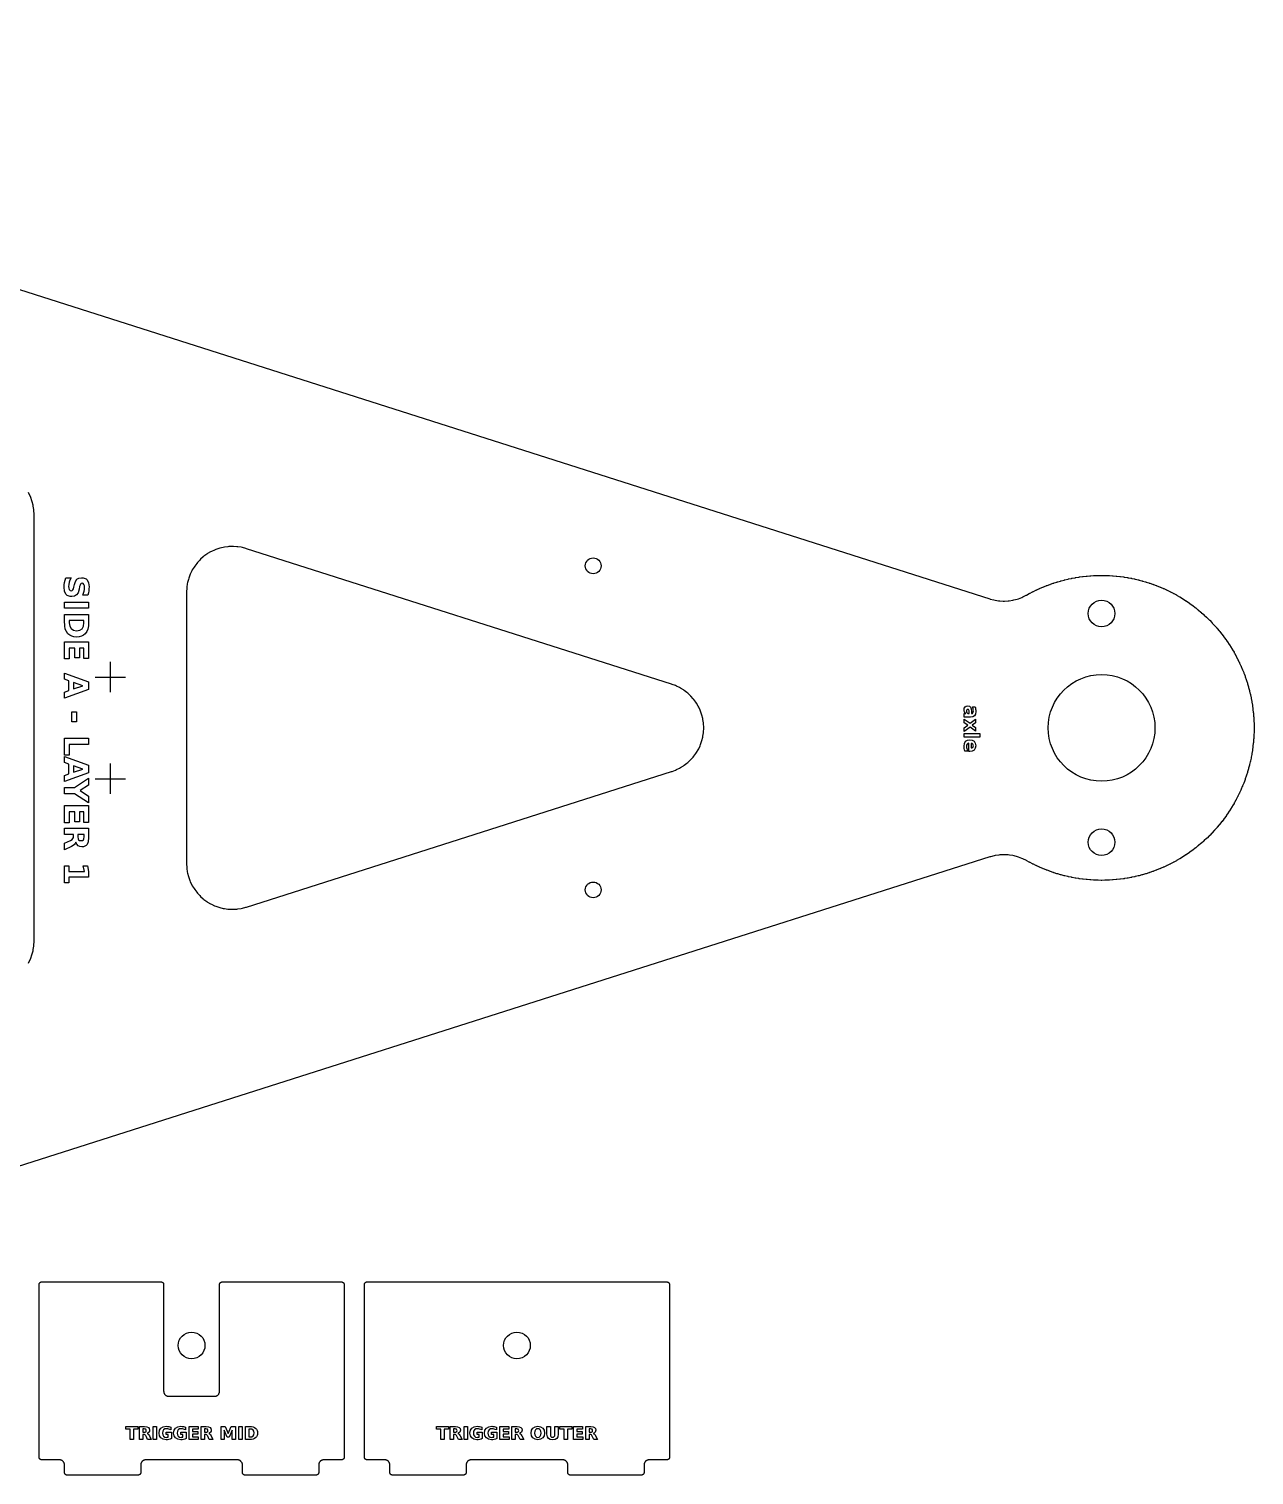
# Model space of a CAD drawing. Header units: millimetres. Extents: x 6 to 880, y 6 to 590.
# Drawn here: x 398 to 880, y 6 to 575 of the extents above; entities that cross this region are included whole.
import ezdxf

# ---------------------------------------------------------------- set-up
doc = ezdxf.new("R2010")
doc.units = ezdxf.units.MM
doc.layers.add('CUT', color=1, linetype='Continuous')
doc.layers.add('ENGRAVE', color=5, linetype='Continuous')

msp = doc.modelspace()

# ---------------------------------------------------------------- linework, layer by layer
at = {"layer": 'CUT'}
for points in [[(72.49, 575), (776, 350.76), (776.22, 350.7), (777.68, 350.31), (778.13, 350.22), (779.5, 350.01), (779.96, 349.96), (781.35, 349.89), (781.81, 349.89), (783.2, 349.96), (783.66, 350.01), (785.03, 350.22), (785.49, 350.32), (786.83, 350.67), (787.27, 350.81), (788.57, 351.3), (789, 351.49), (790.37, 352.17), (790.52, 352.26), (791.57, 352.83), (791.67, 352.89), (791.77, 352.94), (791.86, 352.99), (792.88, 353.52), (792.98, 353.57), (793.07, 353.62), (793.17, 353.67), (794.2, 354.17), (794.3, 354.21), (794.4, 354.26), (794.5, 354.31), (795.54, 354.78), (795.64, 354.83), (795.74, 354.87), (795.84, 354.92), (796.89, 355.37), (796.99, 355.41), (797.09, 355.45), (797.19, 355.49), (798.25, 355.92), (798.36, 355.96), (798.46, 356), (798.56, 356.04), (799.63, 356.43), (799.74, 356.47), (799.84, 356.51), (799.94, 356.55), (801.02, 356.92), (801.13, 356.95), (801.23, 356.99), (801.34, 357.02), (802.43, 357.37), (802.53, 357.4), (802.64, 357.43), (802.74, 357.46), (803.84, 357.78), (803.95, 357.81), (804.05, 357.84), (804.16, 357.87), (805.26, 358.16), (805.37, 358.19), (805.48, 358.21), (805.58, 358.24), (806.69, 358.5), (806.8, 358.53), (806.91, 358.55), (807.02, 358.58), (808.13, 358.81), (808.24, 358.84), (808.35, 358.86), (808.46, 358.88), (809.58, 359.09), (809.69, 359.11), (809.8, 359.12), (809.91, 359.14), (811.03, 359.32), (811.14, 359.34), (811.25, 359.36), (811.36, 359.37), (812.49, 359.53), (812.6, 359.54), (812.71, 359.55), (812.82, 359.57), (813.95, 359.69), (814.06, 359.7), (814.17, 359.72), (814.28, 359.73), (815.42, 359.82), (815.53, 359.83), (815.64, 359.84), (815.75, 359.85), (816.89, 359.92), (817, 359.92), (817.11, 359.93), (817.22, 359.93), (818.36, 359.98), (818.47, 359.98), (818.58, 359.98), (818.69, 359.98), (819.84, 360), (819.95, 360), (820.06, 360), (820.17, 360), (821.31, 359.98), (821.42, 359.98), (821.53, 359.98), (821.64, 359.98), (822.78, 359.93), (822.89, 359.93), (823, 359.92), (823.11, 359.92), (824.25, 359.85), (824.36, 359.84), (824.47, 359.83), (824.58, 359.82), (825.72, 359.73), (825.83, 359.72), (825.94, 359.7), (826.05, 359.69), (827.18, 359.57), (827.29, 359.55), (827.4, 359.54), (827.51, 359.53), (828.64, 359.37), (828.75, 359.36), (828.86, 359.34), (828.97, 359.32), (830.09, 359.14), (830.2, 359.12), (830.31, 359.11), (830.42, 359.09), (831.54, 358.88), (831.65, 358.86), (831.76, 358.84), (831.87, 358.81), (832.98, 358.58), (833.09, 358.55), (833.2, 358.53), (833.31, 358.5), (834.42, 358.24), (834.53, 358.21), (834.63, 358.19), (834.74, 358.16), (835.84, 357.87), (835.95, 357.84), (836.06, 357.81), (836.16, 357.78), (837.26, 357.46), (837.36, 357.43), (837.47, 357.4), (837.58, 357.37), (838.66, 357.02), (838.77, 356.99), (838.87, 356.95), (838.98, 356.92), (840.06, 356.55), (840.16, 356.51), (840.27, 356.47), (840.37, 356.43), (841.44, 356.04), (841.54, 356), (841.65, 355.96), (841.75, 355.92), (842.81, 355.49), (842.91, 355.45), (843.01, 355.41), (843.11, 355.37), (844.16, 354.92), (844.26, 354.87), (844.37, 354.83), (844.47, 354.78), (845.5, 354.31), (845.6, 354.26), (845.7, 354.21), (845.8, 354.17), (846.83, 353.67), (846.93, 353.62), (847.03, 353.57), (847.12, 353.52), (848.14, 352.99), (848.24, 352.94), (848.33, 352.89), (848.43, 352.84), (849.43, 352.29), (849.53, 352.23), (849.62, 352.18), (849.72, 352.12), (850.7, 351.55), (850.8, 351.49), (850.89, 351.43), (850.99, 351.38), (851.96, 350.78), (852.05, 350.72), (852.15, 350.66), (852.24, 350.6), (853.2, 349.98), (853.29, 349.92), (853.38, 349.86), (853.47, 349.79), (854.41, 349.15), (854.5, 349.09), (854.59, 349.02), (854.68, 348.96), (855.61, 348.29), (855.7, 348.22), (855.79, 348.16), (855.87, 348.09), (856.78, 347.4), (856.87, 347.33), (856.96, 347.27), (857.04, 347.2), (857.93, 346.48), (858.02, 346.41), (858.11, 346.34), (858.19, 346.27), (859.06, 345.54), (859.15, 345.47), (859.23, 345.4), (859.32, 345.32), (860.17, 344.57), (860.25, 344.49), (860.33, 344.42), (860.42, 344.34), (861.25, 343.57), (861.33, 343.49), (861.41, 343.42), (861.49, 343.34), (862.31, 342.54), (862.39, 342.46), (862.47, 342.39), (862.54, 342.31), (863.34, 341.49), (863.42, 341.41), (863.49, 341.33), (863.57, 341.25), (864.34, 340.41), (864.42, 340.33), (864.49, 340.25), (864.57, 340.17), (865.32, 339.31), (865.4, 339.23), (865.47, 339.15), (865.54, 339.06), (866.27, 338.19), (866.35, 338.11), (866.42, 338.02), (866.48, 337.93), (867.2, 337.04), (867.27, 336.96), (867.33, 336.87), (867.4, 336.78), (868.09, 335.87), (868.16, 335.79), (868.22, 335.7), (868.29, 335.61), (868.96, 334.68), (869.02, 334.59), (869.09, 334.5), (869.15, 334.41), (869.8, 333.47), (869.86, 333.38), (869.92, 333.29), (869.98, 333.2), (870.6, 332.24), (870.66, 332.15), (870.72, 332.05), (870.78, 331.96), (871.38, 330.99), (871.43, 330.89), (871.49, 330.8), (871.55, 330.7), (872.12, 329.72), (872.18, 329.62), (872.23, 329.53), (872.29, 329.43), (872.84, 328.43), (872.89, 328.33), (872.94, 328.23), (872.99, 328.14), (873.52, 327.12), (873.57, 327.03), (873.62, 326.93), (873.67, 326.83), (874.17, 325.8), (874.22, 325.7), (874.26, 325.6), (874.31, 325.5), (874.78, 324.47), (874.83, 324.36), (874.87, 324.26), (874.92, 324.16), (875.37, 323.11), (875.41, 323.01), (875.45, 322.91), (875.49, 322.81), (875.92, 321.75), (875.96, 321.64), (876, 321.54), (876.04, 321.44), (876.44, 320.37), (876.47, 320.26), (876.51, 320.16), (876.55, 320.06), (876.92, 318.98), (876.95, 318.87), (876.99, 318.77), (877.02, 318.66), (877.37, 317.58), (877.4, 317.47), (877.43, 317.36), (877.46, 317.26), (877.78, 316.16), (877.81, 316.06), (877.84, 315.95), (877.87, 315.84), (878.16, 314.74), (878.19, 314.63), (878.21, 314.52), (878.24, 314.42), (878.5, 313.31), (878.53, 313.2), (878.55, 313.09), (878.58, 312.98), (878.81, 311.87), (878.84, 311.76), (878.86, 311.65), (878.88, 311.54), (879.09, 310.42), (879.11, 310.31), (879.13, 310.2), (879.14, 310.09), (879.32, 308.97), (879.34, 308.86), (879.36, 308.75), (879.37, 308.64), (879.53, 307.51), (879.54, 307.4), (879.55, 307.29), (879.57, 307.18), (879.69, 306.05), (879.71, 305.94), (879.72, 305.83), (879.73, 305.72), (879.82, 304.58), (879.83, 304.47), (879.84, 304.36), (879.85, 304.25), (879.92, 303.11), (879.92, 303), (879.93, 302.89), (879.93, 302.78), (879.98, 301.64), (879.98, 301.53), (879.98, 301.42), (879.98, 301.31), (880, 300.17), (880, 300.06), (880, 299.94), (880, 299.83), (879.98, 298.69), (879.98, 298.58), (879.98, 298.47), (879.98, 298.36), (879.93, 297.22), (879.93, 297.11), (879.92, 297), (879.92, 296.89), (879.85, 295.75), (879.84, 295.64), (879.83, 295.53), (879.82, 295.42), (879.73, 294.28), (879.72, 294.17), (879.71, 294.06), (879.69, 293.95), (879.57, 292.82), (879.55, 292.71), (879.54, 292.6), (879.53, 292.49), (879.37, 291.36), (879.36, 291.25), (879.34, 291.14), (879.32, 291.03), (879.14, 289.91), (879.13, 289.8), (879.11, 289.69), (879.09, 289.58), (878.88, 288.46), (878.86, 288.35), (878.84, 288.24), (878.81, 288.13), (878.58, 287.02), (878.55, 286.91), (878.53, 286.8), (878.5, 286.69), (878.24, 285.58), (878.21, 285.48), (878.19, 285.37), (878.16, 285.26), (877.87, 284.16), (877.84, 284.05), (877.81, 283.94), (877.78, 283.84), (877.46, 282.74), (877.43, 282.64), (877.4, 282.53), (877.37, 282.42), (877.02, 281.34), (876.99, 281.23), (876.95, 281.13), (876.92, 281.02), (876.55, 279.94), (876.51, 279.84), (876.47, 279.74), (876.44, 279.63), (876.04, 278.56), (876, 278.46), (875.96, 278.36), (875.92, 278.25), (875.49, 277.19), (875.45, 277.09), (875.41, 276.99), (875.37, 276.89), (874.92, 275.84), (874.87, 275.74), (874.83, 275.64), (874.78, 275.53), (874.31, 274.5), (874.26, 274.4), (874.22, 274.3), (874.17, 274.2), (873.67, 273.17), (873.62, 273.07), (873.57, 272.97), (873.52, 272.88), (872.99, 271.86), (872.94, 271.77), (872.89, 271.67), (872.84, 271.57), (872.29, 270.57), (872.23, 270.47), (872.18, 270.38), (872.12, 270.28), (871.55, 269.3), (871.49, 269.2), (871.43, 269.11), (871.38, 269.01), (870.78, 268.04), (870.72, 267.95), (870.66, 267.85), (870.6, 267.76), (869.98, 266.8), (869.92, 266.71), (869.86, 266.62), (869.8, 266.53), (869.15, 265.59), (869.09, 265.5), (869.02, 265.41), (868.96, 265.32), (868.29, 264.39), (868.22, 264.3), (868.16, 264.21), (868.09, 264.13), (867.4, 263.22), (867.33, 263.13), (867.27, 263.04), (867.2, 262.96), (866.48, 262.07), (866.42, 261.98), (866.35, 261.89), (866.27, 261.81), (865.54, 260.94), (865.47, 260.85), (865.4, 260.77), (865.32, 260.69), (864.57, 259.83), (864.49, 259.75), (864.42, 259.67), (864.34, 259.59), (863.57, 258.75), (863.49, 258.67), (863.42, 258.59), (863.34, 258.51), (862.54, 257.69), (862.47, 257.61), (862.39, 257.54), (862.31, 257.46), (861.49, 256.66), (861.41, 256.58), (861.33, 256.51), (861.25, 256.43), (860.42, 255.66), (860.33, 255.58), (860.25, 255.51), (860.17, 255.43), (859.32, 254.68), (859.23, 254.6), (859.15, 254.53), (859.06, 254.46), (858.19, 253.73), (858.11, 253.66), (858.02, 253.59), (857.93, 253.52), (857.04, 252.8), (856.96, 252.73), (856.87, 252.67), (856.78, 252.6), (855.87, 251.91), (855.79, 251.84), (855.7, 251.78), (855.61, 251.71), (854.68, 251.04), (854.59, 250.98), (854.5, 250.91), (854.41, 250.85), (853.47, 250.21), (853.38, 250.14), (853.29, 250.08), (853.2, 250.02), (852.24, 249.4), (852.15, 249.34), (852.05, 249.28), (851.96, 249.22), (850.99, 248.62), (850.89, 248.57), (850.8, 248.51), (850.7, 248.45), (849.72, 247.88), (849.62, 247.82), (849.53, 247.77), (849.43, 247.71), (848.43, 247.16), (848.33, 247.11), (848.24, 247.06), (848.14, 247.01), (847.12, 246.48), (847.03, 246.43), (846.93, 246.38), (846.83, 246.33), (845.8, 245.83), (845.7, 245.79), (845.6, 245.74), (845.5, 245.69), (844.47, 245.22), (844.37, 245.17), (844.26, 245.13), (844.16, 245.08), (843.11, 244.63), (843.01, 244.59), (842.91, 244.55), (842.81, 244.51), (841.75, 244.08), (841.65, 244.04), (841.54, 244), (841.44, 243.96), (840.37, 243.57), (840.27, 243.53), (840.16, 243.49), (840.06, 243.45), (838.98, 243.08), (838.87, 243.05), (838.77, 243.01), (838.66, 242.98), (837.58, 242.63), (837.47, 242.6), (837.36, 242.57), (837.26, 242.54), (836.16, 242.22), (836.06, 242.19), (835.95, 242.16), (835.84, 242.13), (834.74, 241.84), (834.63, 241.81), (834.53, 241.79), (834.42, 241.76), (833.31, 241.5), (833.2, 241.47), (833.09, 241.45), (832.98, 241.42), (831.87, 241.19), (831.76, 241.16), (831.65, 241.14), (831.54, 241.12), (830.42, 240.91), (830.31, 240.89), (830.2, 240.88), (830.09, 240.86), (828.97, 240.68), (828.86, 240.66), (828.75, 240.64), (828.64, 240.63), (827.51, 240.47), (827.4, 240.46), (827.29, 240.45), (827.18, 240.43), (826.05, 240.31), (825.94, 240.3), (825.83, 240.28), (825.72, 240.27), (824.58, 240.18), (824.47, 240.17), (824.36, 240.16), (824.25, 240.15), (823.11, 240.08), (823, 240.08), (822.89, 240.07), (822.78, 240.07), (821.64, 240.02), (821.53, 240.02), (821.42, 240.02), (821.31, 240.02), (820.17, 240), (820.06, 240), (819.95, 240), (819.84, 240), (818.69, 240.02), (818.58, 240.02), (818.47, 240.02), (818.36, 240.02), (817.22, 240.07), (817.11, 240.07), (817, 240.08), (816.89, 240.08), (815.75, 240.15), (815.64, 240.16), (815.53, 240.17), (815.42, 240.18), (814.28, 240.27), (814.17, 240.28), (814.06, 240.3), (813.95, 240.31), (812.82, 240.43), (812.71, 240.45), (812.6, 240.46), (812.49, 240.47), (811.36, 240.63), (811.25, 240.64), (811.14, 240.66), (811.03, 240.68), (809.91, 240.86), (809.8, 240.88), (809.69, 240.89), (809.58, 240.91), (808.46, 241.12), (808.35, 241.14), (808.24, 241.16), (808.13, 241.19), (807.02, 241.42), (806.91, 241.45), (806.8, 241.47), (806.69, 241.5), (805.58, 241.76), (805.48, 241.79), (805.37, 241.81), (805.26, 241.84), (804.16, 242.13), (804.05, 242.16), (803.95, 242.19), (803.84, 242.22), (802.74, 242.54), (802.64, 242.57), (802.53, 242.6), (802.43, 242.63), (801.34, 242.98), (801.23, 243.01), (801.13, 243.05), (801.02, 243.08), (799.94, 243.45), (799.84, 243.49), (799.74, 243.53), (799.63, 243.57), (798.56, 243.96), (798.46, 244), (798.36, 244.04), (798.25, 244.08), (797.19, 244.51), (797.09, 244.55), (796.99, 244.59), (796.89, 244.63), (795.84, 245.08), (795.74, 245.13), (795.64, 245.17), (795.54, 245.22), (794.5, 245.69), (794.4, 245.74), (794.3, 245.79), (794.2, 245.83), (793.17, 246.33), (793.07, 246.38), (792.98, 246.43), (792.88, 246.48), (791.86, 247.01), (791.77, 247.06), (791.67, 247.11), (791.57, 247.16), (790.65, 247.67), (790.63, 247.68), (790.41, 247.8), (789.07, 248.47), (788.64, 248.66), (787.34, 249.15), (786.9, 249.29), (785.56, 249.64), (785.11, 249.74), (783.73, 249.95), (783.27, 250), (781.89, 250.07), (781.42, 250.07), (780.04, 250), (779.58, 249.95), (778.2, 249.74), (777.75, 249.65), (776.29, 249.26), (776.07, 249.2), (460, 148.52), (72.49, 25)], [(397.81, 207.43), (398.01, 207.81), (398.57, 209), (398.73, 209.4), (399.17, 210.64), (399.29, 211.06), (399.61, 212.33), (399.69, 212.76), (399.88, 214.05), (399.93, 214.49), (400, 215.91), (400, 216.12), (400, 383.88), (400, 384.09), (399.93, 385.51), (399.88, 385.95), (399.69, 387.24), (399.61, 387.67), (399.29, 388.94), (399.17, 389.36), (398.73, 390.6), (398.57, 391), (398.01, 392.19), (397.81, 392.57)]]:
    msp.add_lwpolyline(points, dxfattribs=at)
for points in [[(650.85, 282.82), (651.05, 282.89), (652.38, 283.38), (652.78, 283.56), (653.96, 284.13), (654.34, 284.34), (655.46, 285.03), (655.82, 285.27), (656.86, 286.07), (657.2, 286.35), (658.16, 287.23), (658.47, 287.55), (659.34, 288.52), (659.61, 288.86), (660.39, 289.92), (660.63, 290.29), (661.29, 291.41), (661.5, 291.8), (662.05, 292.99), (662.22, 293.39), (662.65, 294.62), (662.78, 295.04), (663.09, 296.31), (663.18, 296.74), (663.37, 298.04), (663.41, 298.47), (663.47, 299.78), (663.47, 300.22), (663.41, 301.53), (663.37, 301.96), (663.18, 303.26), (663.09, 303.69), (662.78, 304.96), (662.65, 305.38), (662.22, 306.61), (662.05, 307.01), (661.5, 308.2), (661.29, 308.59), (660.63, 309.71), (660.39, 310.08), (659.61, 311.14), (659.34, 311.48), (658.47, 312.45), (658.16, 312.77), (657.2, 313.65), (656.86, 313.93), (655.82, 314.73), (655.46, 314.97), (654.34, 315.66), (653.96, 315.87), (652.78, 316.44), (652.38, 316.62), (651.05, 317.11), (650.85, 317.18), (483.57, 370.5), (483.36, 370.56), (481.96, 370.93), (481.53, 371.03), (480.21, 371.24), (479.77, 371.29), (478.44, 371.37), (477.99, 371.38), (476.66, 371.33), (476.21, 371.29), (474.89, 371.11), (474.46, 371.02), (473.16, 370.71), (472.73, 370.59), (471.47, 370.15), (471.06, 369.98), (469.85, 369.42), (469.45, 369.22), (468.3, 368.54), (467.93, 368.29), (466.85, 367.51), (466.51, 367.23), (465.51, 366.34), (465.2, 366.02), (464.3, 365.04), (464.01, 364.7), (463.21, 363.63), (462.96, 363.26), (462.27, 362.12), (462.06, 361.73), (461.49, 360.52), (461.32, 360.11), (460.86, 358.86), (460.73, 358.43), (460.41, 357.14), (460.32, 356.7), (460.12, 355.38), (460.08, 354.94), (460.01, 353.5), (460, 353.27), (460, 246.73), (460.01, 246.5), (460.08, 245.06), (460.12, 244.62), (460.32, 243.3), (460.41, 242.86), (460.73, 241.57), (460.86, 241.14), (461.32, 239.89), (461.49, 239.48), (462.06, 238.27), (462.27, 237.88), (462.96, 236.74), (463.21, 236.37), (464.01, 235.3), (464.3, 234.96), (465.2, 233.98), (465.51, 233.66), (466.51, 232.77), (466.85, 232.49), (467.93, 231.71), (468.3, 231.46), (469.45, 230.78), (469.85, 230.58), (471.06, 230.02), (471.47, 229.85), (472.73, 229.41), (473.16, 229.29), (474.46, 228.98), (474.89, 228.89), (476.21, 228.71), (476.66, 228.67), (477.99, 228.62), (478.44, 228.63), (479.77, 228.71), (480.21, 228.76), (481.53, 228.97), (481.96, 229.07), (483.36, 229.44), (483.57, 229.5), (650.85, 282.82)], [(403, 12), (402.9, 12), (402.8, 12.02), (402.71, 12.04), (402.62, 12.08), (402.53, 12.12), (402.44, 12.17), (402.37, 12.23), (402.29, 12.29), (402.23, 12.37), (402.17, 12.44), (402.12, 12.53), (402.08, 12.62), (402.04, 12.71), (402.02, 12.8), (402, 12.9), (402, 13), (402, 81), (402, 81.1), (402.02, 81.2), (402.04, 81.29), (402.08, 81.38), (402.12, 81.47), (402.17, 81.56), (402.23, 81.63), (402.29, 81.71), (402.37, 81.77), (402.44, 81.83), (402.53, 81.88), (402.62, 81.92), (402.71, 81.96), (402.8, 81.98), (402.9, 82), (403, 82), (450, 82), (450.1, 82), (450.2, 81.98), (450.29, 81.96), (450.38, 81.92), (450.47, 81.88), (450.56, 81.83), (450.63, 81.77), (450.71, 81.71), (450.77, 81.63), (450.83, 81.56), (450.88, 81.47), (450.92, 81.38), (450.96, 81.29), (450.98, 81.2), (451, 81.1), (451, 81), (451, 39.01), (451, 38.99), (451.01, 38.83), (451.01, 38.78), (451.03, 38.63), (451.04, 38.59), (451.08, 38.44), (451.09, 38.4), (451.14, 38.26), (451.16, 38.21), (451.23, 38.08), (451.25, 38.04), (451.32, 37.91), (451.35, 37.87), (451.44, 37.75), (451.47, 37.71), (451.57, 37.6), (451.6, 37.57), (451.71, 37.47), (451.75, 37.44), (451.87, 37.35), (451.91, 37.32), (452.04, 37.25), (452.08, 37.23), (452.21, 37.16), (452.26, 37.14), (452.4, 37.09), (452.44, 37.08), (452.59, 37.04), (452.63, 37.03), (452.78, 37.01), (452.83, 37.01), (452.99, 37), (453.01, 37), (470.99, 37), (471.01, 37), (471.17, 37.01), (471.22, 37.01), (471.37, 37.03), (471.41, 37.04), (471.56, 37.08), (471.6, 37.09), (471.74, 37.14), (471.79, 37.16), (471.92, 37.23), (471.96, 37.25), (472.09, 37.32), (472.13, 37.35), (472.25, 37.44), (472.29, 37.47), (472.4, 37.57), (472.43, 37.6), (472.53, 37.71), (472.56, 37.75), (472.65, 37.87), (472.68, 37.91), (472.75, 38.04), (472.77, 38.08), (472.84, 38.21), (472.86, 38.26), (472.91, 38.4), (472.92, 38.44), (472.96, 38.59), (472.97, 38.63), (472.99, 38.78), (472.99, 38.83), (473, 38.99), (473, 39.01), (473, 81), (473, 81.1), (473.02, 81.2), (473.04, 81.29), (473.08, 81.38), (473.12, 81.47), (473.17, 81.56), (473.23, 81.63), (473.29, 81.71), (473.37, 81.77), (473.44, 81.83), (473.53, 81.88), (473.62, 81.92), (473.71, 81.96), (473.8, 81.98), (473.9, 82), (474, 82), (521, 82), (521.1, 82), (521.2, 81.98), (521.29, 81.96), (521.38, 81.92), (521.47, 81.88), (521.56, 81.83), (521.63, 81.77), (521.71, 81.71), (521.77, 81.63), (521.83, 81.56), (521.88, 81.47), (521.92, 81.38), (521.96, 81.29), (521.98, 81.2), (522, 81.1), (522, 81), (522, 13), (522, 12.9), (521.98, 12.8), (521.96, 12.71), (521.92, 12.62), (521.88, 12.53), (521.83, 12.44), (521.77, 12.37), (521.71, 12.29), (521.63, 12.23), (521.56, 12.17), (521.47, 12.12), (521.38, 12.08), (521.29, 12.04), (521.2, 12.02), (521.1, 12), (521, 12), (514.01, 12), (513.99, 12), (513.83, 11.99), (513.78, 11.99), (513.63, 11.97), (513.59, 11.96), (513.44, 11.92), (513.4, 11.91), (513.26, 11.86), (513.21, 11.84), (513.08, 11.77), (513.04, 11.75), (512.91, 11.68), (512.87, 11.65), (512.75, 11.56), (512.71, 11.53), (512.6, 11.43), (512.57, 11.4), (512.47, 11.29), (512.44, 11.25), (512.35, 11.13), (512.32, 11.09), (512.25, 10.96), (512.23, 10.92), (512.16, 10.79), (512.14, 10.74), (512.09, 10.6), (512.08, 10.56), (512.04, 10.41), (512.03, 10.37), (512.01, 10.22), (512.01, 10.17), (512, 10.01), (512, 9.99), (512, 7), (512, 6.9), (511.98, 6.8), (511.96, 6.71), (511.92, 6.62), (511.88, 6.53), (511.83, 6.44), (511.77, 6.37), (511.71, 6.29), (511.63, 6.23), (511.56, 6.17), (511.47, 6.12), (511.38, 6.08), (511.29, 6.04), (511.2, 6.02), (511.1, 6), (511, 6), (483, 6), (482.9, 6), (482.8, 6.02), (482.71, 6.04), (482.62, 6.08), (482.53, 6.12), (482.44, 6.17), (482.37, 6.23), (482.29, 6.29), (482.23, 6.37), (482.17, 6.44), (482.12, 6.53), (482.08, 6.62), (482.04, 6.71), (482.02, 6.8), (482, 6.9), (482, 7), (482, 9.99), (482, 10.01), (481.99, 10.17), (481.99, 10.22), (481.97, 10.37), (481.96, 10.41), (481.92, 10.56), (481.91, 10.6), (481.86, 10.74), (481.84, 10.79), (481.77, 10.92), (481.75, 10.96), (481.68, 11.09), (481.65, 11.13), (481.56, 11.25), (481.53, 11.29), (481.43, 11.4), (481.4, 11.43), (481.29, 11.53), (481.25, 11.56), (481.13, 11.65), (481.09, 11.68), (480.96, 11.75), (480.92, 11.77), (480.79, 11.84), (480.74, 11.86), (480.6, 11.91), (480.56, 11.92), (480.41, 11.96), (480.37, 11.97), (480.22, 11.99), (480.17, 11.99), (480.01, 12), (479.99, 12), (444.01, 12), (443.99, 12), (443.83, 11.99), (443.78, 11.99), (443.63, 11.97), (443.59, 11.96), (443.44, 11.92), (443.4, 11.91), (443.26, 11.86), (443.21, 11.84), (443.08, 11.77), (443.04, 11.75), (442.91, 11.68), (442.87, 11.65), (442.75, 11.56), (442.71, 11.53), (442.6, 11.43), (442.57, 11.4), (442.47, 11.29), (442.44, 11.25), (442.35, 11.13), (442.32, 11.09), (442.25, 10.96), (442.23, 10.92), (442.16, 10.79), (442.14, 10.74), (442.09, 10.6), (442.08, 10.56), (442.04, 10.41), (442.03, 10.37), (442.01, 10.22), (442.01, 10.17), (442, 10.01), (442, 9.99), (442, 7), (442, 6.9), (441.98, 6.8), (441.96, 6.71), (441.92, 6.62), (441.88, 6.53), (441.83, 6.44), (441.77, 6.37), (441.71, 6.29), (441.63, 6.23), (441.56, 6.17), (441.47, 6.12), (441.38, 6.08), (441.29, 6.04), (441.2, 6.02), (441.1, 6), (441, 6), (413, 6), (412.9, 6), (412.8, 6.02), (412.71, 6.04), (412.62, 6.08), (412.53, 6.12), (412.44, 6.17), (412.37, 6.23), (412.29, 6.29), (412.23, 6.37), (412.17, 6.44), (412.12, 6.53), (412.08, 6.62), (412.04, 6.71), (412.02, 6.8), (412, 6.9), (412, 7), (412, 9.99), (412, 10.01), (411.99, 10.17), (411.99, 10.22), (411.97, 10.37), (411.96, 10.41), (411.92, 10.56), (411.91, 10.6), (411.86, 10.74), (411.84, 10.79), (411.77, 10.92), (411.75, 10.96), (411.68, 11.09), (411.65, 11.13), (411.56, 11.25), (411.53, 11.29), (411.43, 11.4), (411.4, 11.43), (411.29, 11.53), (411.25, 11.56), (411.13, 11.65), (411.09, 11.68), (410.96, 11.75), (410.92, 11.77), (410.79, 11.84), (410.74, 11.86), (410.6, 11.91), (410.56, 11.92), (410.41, 11.96), (410.37, 11.97), (410.22, 11.99), (410.17, 11.99), (410.01, 12), (409.99, 12), (403, 12)], [(531, 12), (530.9, 12), (530.8, 12.02), (530.71, 12.04), (530.62, 12.08), (530.53, 12.12), (530.44, 12.17), (530.37, 12.23), (530.29, 12.29), (530.23, 12.37), (530.17, 12.44), (530.12, 12.53), (530.08, 12.62), (530.04, 12.71), (530.02, 12.8), (530, 12.9), (530, 13), (530, 81), (530, 81.1), (530.02, 81.2), (530.04, 81.29), (530.08, 81.38), (530.12, 81.47), (530.17, 81.56), (530.23, 81.63), (530.29, 81.71), (530.37, 81.77), (530.44, 81.83), (530.53, 81.88), (530.62, 81.92), (530.71, 81.96), (530.8, 81.98), (530.9, 82), (531, 82), (649, 82), (649.1, 82), (649.2, 81.98), (649.29, 81.96), (649.38, 81.92), (649.47, 81.88), (649.56, 81.83), (649.63, 81.77), (649.71, 81.71), (649.77, 81.63), (649.83, 81.56), (649.88, 81.47), (649.92, 81.38), (649.96, 81.29), (649.98, 81.2), (650, 81.1), (650, 81), (650, 13), (650, 12.9), (649.98, 12.8), (649.96, 12.71), (649.92, 12.62), (649.88, 12.53), (649.83, 12.44), (649.77, 12.37), (649.71, 12.29), (649.63, 12.23), (649.56, 12.17), (649.47, 12.12), (649.38, 12.08), (649.29, 12.04), (649.2, 12.02), (649.1, 12), (649, 12), (642.01, 12), (641.99, 12), (641.83, 11.99), (641.78, 11.99), (641.63, 11.97), (641.59, 11.96), (641.44, 11.92), (641.4, 11.91), (641.26, 11.86), (641.21, 11.84), (641.08, 11.77), (641.04, 11.75), (640.91, 11.68), (640.87, 11.65), (640.75, 11.56), (640.71, 11.53), (640.6, 11.43), (640.57, 11.4), (640.47, 11.29), (640.44, 11.25), (640.35, 11.13), (640.32, 11.09), (640.25, 10.96), (640.23, 10.92), (640.16, 10.79), (640.14, 10.74), (640.09, 10.6), (640.08, 10.56), (640.04, 10.41), (640.03, 10.37), (640.01, 10.22), (640.01, 10.17), (640, 10.01), (640, 9.99), (640, 7), (640, 6.9), (639.98, 6.8), (639.96, 6.71), (639.92, 6.62), (639.88, 6.53), (639.83, 6.44), (639.77, 6.37), (639.71, 6.29), (639.63, 6.23), (639.56, 6.17), (639.47, 6.12), (639.38, 6.08), (639.29, 6.04), (639.2, 6.02), (639.1, 6), (639, 6), (611, 6), (610.9, 6), (610.8, 6.02), (610.71, 6.04), (610.62, 6.08), (610.53, 6.12), (610.44, 6.17), (610.37, 6.23), (610.29, 6.29), (610.23, 6.37), (610.17, 6.44), (610.12, 6.53), (610.08, 6.62), (610.04, 6.71), (610.02, 6.8), (610, 6.9), (610, 7), (610, 9.99), (610, 10.01), (609.99, 10.17), (609.99, 10.22), (609.97, 10.37), (609.96, 10.41), (609.92, 10.56), (609.91, 10.6), (609.86, 10.74), (609.84, 10.79), (609.77, 10.92), (609.75, 10.96), (609.68, 11.09), (609.65, 11.13), (609.56, 11.25), (609.53, 11.29), (609.43, 11.4), (609.4, 11.43), (609.29, 11.53), (609.25, 11.56), (609.13, 11.65), (609.09, 11.68), (608.96, 11.75), (608.92, 11.77), (608.79, 11.84), (608.74, 11.86), (608.6, 11.91), (608.56, 11.92), (608.41, 11.96), (608.37, 11.97), (608.22, 11.99), (608.17, 11.99), (608.01, 12), (607.99, 12), (572.01, 12), (571.99, 12), (571.83, 11.99), (571.78, 11.99), (571.63, 11.97), (571.59, 11.96), (571.44, 11.92), (571.4, 11.91), (571.26, 11.86), (571.21, 11.84), (571.08, 11.77), (571.04, 11.75), (570.91, 11.68), (570.87, 11.65), (570.75, 11.56), (570.71, 11.53), (570.6, 11.43), (570.57, 11.4), (570.47, 11.29), (570.44, 11.25), (570.35, 11.13), (570.32, 11.09), (570.25, 10.96), (570.23, 10.92), (570.16, 10.79), (570.14, 10.74), (570.09, 10.6), (570.08, 10.56), (570.04, 10.41), (570.03, 10.37), (570.01, 10.22), (570.01, 10.17), (570, 10.01), (570, 9.99), (570, 7), (570, 6.9), (569.98, 6.8), (569.96, 6.71), (569.92, 6.62), (569.88, 6.53), (569.83, 6.44), (569.77, 6.37), (569.71, 6.29), (569.63, 6.23), (569.56, 6.17), (569.47, 6.12), (569.38, 6.08), (569.29, 6.04), (569.2, 6.02), (569.1, 6), (569, 6), (541, 6), (540.9, 6), (540.8, 6.02), (540.71, 6.04), (540.62, 6.08), (540.53, 6.12), (540.44, 6.17), (540.37, 6.23), (540.29, 6.29), (540.23, 6.37), (540.17, 6.44), (540.12, 6.53), (540.08, 6.62), (540.04, 6.71), (540.02, 6.8), (540, 6.9), (540, 7), (540, 9.99), (540, 10.01), (539.99, 10.17), (539.99, 10.22), (539.97, 10.37), (539.96, 10.41), (539.92, 10.56), (539.91, 10.6), (539.86, 10.74), (539.84, 10.79), (539.77, 10.92), (539.75, 10.96), (539.68, 11.09), (539.65, 11.13), (539.56, 11.25), (539.53, 11.29), (539.43, 11.4), (539.4, 11.43), (539.29, 11.53), (539.25, 11.56), (539.13, 11.65), (539.09, 11.68), (538.96, 11.75), (538.92, 11.77), (538.79, 11.84), (538.74, 11.86), (538.6, 11.91), (538.56, 11.92), (538.41, 11.96), (538.37, 11.97), (538.22, 11.99), (538.17, 11.99), (538.01, 12), (537.99, 12), (531, 12)]]:
    msp.add_lwpolyline(points, close=True, dxfattribs=at)
for centre, radius in [((620, 363.75), 3.1), ((820, 345), 5.25), ((820, 300), 21), ((820, 255), 5.25), ((620, 236.25), 3.1), ((462, 57), 5.25), ((590, 57), 5.25)]:
    msp.add_circle(centre, radius, dxfattribs=at)
at = {"layer": 'ENGRAVE'}
for points in [[(421.18, 352.24), (419.17, 352.24), (419.48, 353.01), (419.7, 353.76), (419.83, 354.48), (419.88, 355.16), (419.82, 355.93), (419.64, 356.46), (419.33, 356.77), (418.89, 356.88), (418.55, 356.81), (418.29, 356.6), (418.1, 356.2), (417.93, 355.57), (417.72, 354.53), (417.32, 353.18), (416.75, 352.28), (415.97, 351.78), (414.91, 351.62), (414.18, 351.67), (413.01, 352.14), (412.58, 352.55), (412.01, 353.72), (411.82, 355.39), (411.86, 356.29), (411.99, 357.19), (412.2, 358.1), (412.5, 359.01), (414.56, 359.01), (414.14, 358.12), (413.83, 357.26), (413.65, 356.42), (413.59, 355.62), (413.65, 354.91), (413.85, 354.4), (414.18, 354.08), (414.62, 353.97), (415.01, 354.04), (415.3, 354.26), (415.53, 354.69), (415.73, 355.41), (415.94, 356.36), (416.34, 357.59), (416.91, 358.44), (417.7, 358.93), (418.71, 359.09), (419.38, 359.04), (420.47, 358.58), (420.89, 358.18), (421.46, 357.07), (421.65, 355.55), (421.62, 354.76), (421.53, 353.94), (421.38, 353.11), (421.18, 352.24)], [(421.48, 349.47), (421.48, 347.03), (412, 347.03), (412, 349.47), (421.48, 349.47)], [(421.48, 344.63), (421.48, 342.06), (421.4, 340.17), (421.17, 338.84), (420.76, 337.86), (420.13, 337.03), (419.43, 336.45), (418.64, 336.04), (417.75, 335.8), (416.75, 335.72), (415.73, 335.8), (414.83, 336.04), (414.04, 336.45), (413.35, 337.03), (412.72, 337.87), (412.31, 338.86), (412.08, 340.19), (412, 342.06), (412, 344.63), (421.48, 344.63)], [(419.63, 342.19), (413.85, 342.19), (413.85, 341.31), (414.03, 339.99), (414.59, 339.03), (415.5, 338.43), (416.75, 338.24), (417.99, 338.43), (418.89, 339.02), (419.45, 339.99), (419.63, 341.31), (419.63, 342.19)], [(421.48, 333.84), (421.48, 327.25), (419.63, 327.25), (419.63, 331.4), (417.87, 331.4), (417.87, 327.49), (416.02, 327.49), (416.02, 331.4), (413.85, 331.4), (413.85, 327.11), (412, 327.11), (412, 333.84), (421.48, 333.84)], [(413.73, 314.68), (413.73, 318.51), (412, 319.11), (412, 321.57), (421.48, 318.06), (421.48, 315.14), (412, 311.63), (412, 314.09), (413.73, 314.68)], [(415.49, 317.9), (415.49, 315.3), (419.26, 316.6), (415.49, 317.9)], [(768.5, 304.23), (766, 304.23), (766, 305.64), (766.65, 305.64), (766.3, 305.94), (766.07, 306.27), (765.93, 306.66), (765.89, 307.13), (765.99, 307.74), (766.28, 308.23), (766.74, 308.55), (767.31, 308.65), (767.98, 308.52), (768.44, 308.13), (768.71, 307.45), (768.8, 306.46), (768.8, 305.64), (768.91, 305.64), (769.2, 305.7), (769.4, 305.9), (769.51, 306.24), (769.55, 306.72), (769.53, 307.15), (769.46, 307.55), (769.35, 307.93), (769.19, 308.27), (770.26, 308.27), (770.35, 307.82), (770.42, 307.37), (770.47, 306.92), (770.48, 306.46), (770.36, 305.44), (770.01, 304.75), (769.4, 304.36), (768.5, 304.23)], [(416.67, 306.34), (416.67, 302.35), (414.82, 302.35), (414.82, 306.34), (416.67, 306.34)], [(768.24, 301.82), (770.38, 303.4), (770.38, 301.92), (769.08, 301.03), (770.38, 300.12), (770.38, 298.64), (768.25, 300.22), (766, 298.56), (766, 300.04), (767.38, 301.03), (766, 302), (766, 303.48), (768.24, 301.82)], [(767.97, 306.37), (767.93, 306.75), (767.82, 307.02), (767.64, 307.19), (767.38, 307.24), (767.15, 307.2), (766.97, 307.07), (766.85, 306.85), (766.82, 306.57), (766.89, 306.21), (767.1, 305.91), (767.42, 305.71), (767.81, 305.64), (767.97, 305.64), (767.97, 306.37)], [(421.48, 295.93), (421.48, 293.48), (413.85, 293.48), (413.85, 289.19), (412, 289.19), (412, 295.93), (421.48, 295.93)], [(772.08, 297.77), (772.08, 296.37), (766, 296.37), (766, 297.77), (772.08, 297.77)], [(768.2, 290.66), (767.8, 290.66), (767.8, 293.93), (767.37, 293.81), (767.06, 293.57), (766.88, 293.21), (766.82, 292.72), (766.85, 292.27), (766.95, 291.82), (767.11, 291.35), (767.34, 290.86), (766.27, 290.86), (766.1, 291.36), (765.98, 291.86), (765.91, 292.35), (765.89, 292.85), (766.04, 293.9), (766.49, 294.7), (767.22, 295.19), (768.18, 295.35), (769.14, 295.19), (769.87, 294.71), (770.33, 293.94), (770.48, 292.93), (770.33, 292), (769.86, 291.28), (769.13, 290.81), (768.2, 290.66)], [(768.66, 292.1), (769.02, 292.15), (769.31, 292.33), (769.49, 292.6), (769.55, 292.94), (769.49, 293.3), (769.32, 293.6), (769.04, 293.8), (768.66, 293.91), (768.66, 292.1)], [(413.73, 281.89), (413.73, 285.72), (412, 286.32), (412, 288.78), (421.48, 285.27), (421.48, 282.35), (412, 278.84), (412, 281.3), (413.73, 281.89)], [(415.49, 285.11), (415.49, 282.51), (419.26, 283.81), (415.49, 285.11)], [(421.48, 280.15), (421.48, 277.48), (418.1, 275.32), (421.48, 273.16), (421.48, 270.48), (415.99, 274.09), (412, 274.09), (412, 276.54), (415.99, 276.54), (421.48, 280.15)], [(421.48, 269.41), (421.48, 262.82), (419.63, 262.82), (419.63, 266.97), (417.87, 266.97), (417.87, 263.07), (416.02, 263.07), (416.02, 266.97), (413.85, 266.97), (413.85, 262.68), (412, 262.68), (412, 269.41), (421.48, 269.41)], [(415.59, 258.09), (412, 258.09), (412, 260.53), (421.48, 260.53), (421.48, 256.8), (421.32, 255.18), (420.85, 254.06), (420.49, 253.68), (419.5, 253.24), (418.86, 253.18), (418.01, 253.3), (417.32, 253.64), (416.8, 254.21), (416.43, 255.01), (416.24, 254.53), (415.91, 254.11), (415.41, 253.71), (414.69, 253.3), (412, 251.98), (412, 254.58), (414.35, 255.74), (414.95, 256.09), (415.33, 256.44), (415.52, 256.86), (415.59, 257.4), (415.59, 258.09)], [(417.28, 257.06), (417.35, 256.4), (417.56, 255.96), (417.94, 255.71), (418.5, 255.63), (419.06, 255.71), (419.43, 255.96), (419.64, 256.4), (419.71, 257.06), (419.71, 258.09), (417.28, 258.09), (417.28, 257.06)], [(413.69, 245.67), (413.69, 243.51), (419.81, 243.51), (419.36, 245.73), (421.02, 245.73), (421.48, 243.52), (421.48, 241.2), (413.69, 241.2), (413.69, 239.04), (412, 239.04), (412, 245.67), (413.69, 245.67)], [(436.11, 25.1), (440.81, 25.1), (440.81, 24.11), (439.12, 24.11), (439.12, 20), (437.8, 20), (437.8, 24.11), (436.11, 24.11), (436.11, 25.1)], [(442.81, 21.93), (442.81, 20), (441.49, 20), (441.49, 25.1), (443.5, 25.1), (444.38, 25.02), (444.98, 24.76), (445.33, 24.33), (445.45, 23.69), (445.39, 23.23), (445.21, 22.86), (444.9, 22.58), (444.47, 22.39), (444.73, 22.29), (444.95, 22.11), (445.17, 21.83), (445.39, 21.45), (446.1, 20), (444.7, 20), (444.08, 21.27), (443.89, 21.59), (443.69, 21.79), (443.47, 21.9), (443.18, 21.93), (442.81, 21.93)], [(443.36, 22.84), (443.72, 22.88), (443.96, 22.99), (444.09, 23.2), (444.13, 23.5), (444.09, 23.8), (443.96, 24), (443.72, 24.11), (443.36, 24.15), (442.81, 24.15), (442.81, 22.84), (443.36, 22.84)], [(446.88, 25.1), (448.2, 25.1), (448.2, 20), (446.88, 20), (446.88, 25.1)], [(454.07, 20.38), (453.57, 20.17), (453.05, 20.02), (452.51, 19.93), (451.96, 19.9), (450.82, 20.08), (449.94, 20.61), (449.38, 21.45), (449.19, 22.55), (449.38, 23.65), (449.95, 24.49), (450.85, 25.02), (452.03, 25.2), (452.53, 25.17), (453, 25.1), (453.46, 24.98), (453.89, 24.82), (453.89, 23.76), (453.46, 23.97), (453.04, 24.12), (452.61, 24.21), (452.19, 24.24), (451.49, 24.13), (450.98, 23.8), (450.66, 23.27), (450.55, 22.55), (450.66, 21.83), (450.96, 21.3), (451.46, 20.96), (452.13, 20.85), (452.33, 20.86), (452.51, 20.88), (452.68, 20.91), (452.83, 20.96), (452.83, 21.95), (452.02, 21.95), (452.02, 22.83), (454.07, 22.83), (454.07, 20.38)], [(459.82, 20.38), (459.32, 20.17), (458.8, 20.02), (458.26, 19.93), (457.7, 19.9), (456.56, 20.08), (455.68, 20.61), (455.12, 21.45), (454.94, 22.55), (455.13, 23.65), (455.7, 24.49), (456.6, 25.02), (457.78, 25.2), (458.27, 25.17), (458.75, 25.1), (459.2, 24.98), (459.63, 24.82), (459.63, 23.76), (459.21, 23.97), (458.78, 24.12), (458.36, 24.21), (457.94, 24.24), (457.24, 24.13), (456.72, 23.8), (456.41, 23.27), (456.3, 22.55), (456.4, 21.83), (456.71, 21.3), (457.21, 20.96), (457.87, 20.85), (458.07, 20.86), (458.26, 20.88), (458.42, 20.91), (458.57, 20.96), (458.57, 21.95), (457.77, 21.95), (457.77, 22.83), (459.82, 22.83), (459.82, 20.38)], [(460.98, 25.1), (464.53, 25.1), (464.53, 24.11), (462.29, 24.11), (462.29, 23.16), (464.4, 23.16), (464.4, 22.16), (462.29, 22.16), (462.29, 20.99), (464.6, 20.99), (464.6, 20), (460.98, 20), (460.98, 25.1)], [(467.08, 21.93), (467.08, 20), (465.76, 20), (465.76, 25.1), (467.77, 25.1), (468.64, 25.02), (469.25, 24.76), (469.6, 24.33), (469.72, 23.69), (469.66, 23.23), (469.47, 22.86), (469.17, 22.58), (468.74, 22.39), (468.99, 22.29), (469.22, 22.11), (469.44, 21.83), (469.65, 21.45), (470.37, 20), (468.97, 20), (468.34, 21.27), (468.15, 21.59), (467.96, 21.79), (467.74, 21.9), (467.45, 21.93), (467.08, 21.93)], [(467.63, 22.84), (467.98, 22.88), (468.22, 22.99), (468.36, 23.2), (468.4, 23.5), (468.36, 23.8), (468.22, 24), (467.98, 24.11), (467.63, 24.15), (467.08, 24.15), (467.08, 22.84), (467.63, 22.84)], [(473.59, 25.1), (475.26, 25.1), (476.42, 22.37), (477.59, 25.1), (479.26, 25.1), (479.26, 20), (478.02, 20), (478.02, 23.73), (476.84, 20.98), (476.01, 20.98), (474.83, 23.73), (474.83, 20), (473.59, 20), (473.59, 25.1)], [(480.55, 25.1), (481.87, 25.1), (481.87, 20), (480.55, 20), (480.55, 25.1)], [(483.16, 25.1), (484.54, 25.1), (485.56, 25.06), (486.28, 24.94), (486.8, 24.71), (487.25, 24.38), (487.56, 24), (487.78, 23.58), (487.92, 23.1), (487.96, 22.56), (487.92, 22.01), (487.78, 21.53), (487.56, 21.1), (487.25, 20.73), (486.8, 20.39), (486.27, 20.17), (485.55, 20.04), (484.54, 20), (483.16, 20), (483.16, 25.1)], [(484.47, 24.11), (484.47, 20.99), (484.94, 20.99), (485.66, 21.09), (486.18, 21.39), (486.5, 21.89), (486.6, 22.56), (486.5, 23.22), (486.18, 23.71), (485.66, 24.01), (484.94, 24.11), (484.47, 24.11)], [(558.39, 25.1), (563.1, 25.1), (563.1, 24.11), (561.41, 24.11), (561.41, 20), (560.09, 20), (560.09, 24.11), (558.39, 24.11), (558.39, 25.1)], [(565.1, 21.93), (565.1, 20), (563.78, 20), (563.78, 25.1), (565.79, 25.1), (566.66, 25.02), (567.27, 24.76), (567.62, 24.33), (567.74, 23.69), (567.68, 23.23), (567.49, 22.86), (567.19, 22.58), (566.76, 22.39), (567.01, 22.29), (567.24, 22.11), (567.45, 21.83), (567.67, 21.45), (568.39, 20), (566.99, 20), (566.36, 21.27), (566.17, 21.59), (565.98, 21.79), (565.76, 21.9), (565.47, 21.93), (565.1, 21.93)], [(565.65, 22.84), (566, 22.88), (566.24, 22.99), (566.38, 23.2), (566.42, 23.5), (566.38, 23.8), (566.24, 24), (566, 24.11), (565.65, 24.15), (565.1, 24.15), (565.1, 22.84), (565.65, 22.84)], [(569.17, 25.1), (570.49, 25.1), (570.49, 20), (569.17, 20), (569.17, 25.1)], [(576.36, 20.38), (575.86, 20.17), (575.34, 20.02), (574.8, 19.93), (574.24, 19.9), (573.1, 20.08), (572.22, 20.61), (571.67, 21.45), (571.48, 22.55), (571.67, 23.65), (572.24, 24.49), (573.14, 25.02), (574.32, 25.2), (574.81, 25.17), (575.29, 25.1), (575.74, 24.98), (576.17, 24.82), (576.17, 23.76), (575.75, 23.97), (575.32, 24.12), (574.9, 24.21), (574.48, 24.24), (573.78, 24.13), (573.27, 23.8), (572.95, 23.27), (572.84, 22.55), (572.94, 21.83), (573.25, 21.3), (573.75, 20.96), (574.42, 20.85), (574.61, 20.86), (574.8, 20.88), (574.96, 20.91), (575.11, 20.96), (575.11, 21.95), (574.31, 21.95), (574.31, 22.83), (576.36, 22.83), (576.36, 20.38)], [(582.11, 20.38), (581.6, 20.17), (581.08, 20.02), (580.55, 19.93), (579.99, 19.9), (578.85, 20.08), (577.97, 20.61), (577.41, 21.45), (577.23, 22.55), (577.41, 23.65), (577.98, 24.49), (578.88, 25.02), (580.06, 25.2), (580.56, 25.17), (581.04, 25.1), (581.49, 24.98), (581.92, 24.82), (581.92, 23.76), (581.49, 23.97), (581.07, 24.12), (580.65, 24.21), (580.22, 24.24), (579.53, 24.13), (579.01, 23.8), (578.69, 23.27), (578.59, 22.55), (578.69, 21.83), (579, 21.3), (579.49, 20.96), (580.16, 20.85), (580.36, 20.86), (580.54, 20.88), (580.71, 20.91), (580.86, 20.96), (580.86, 21.95), (580.05, 21.95), (580.05, 22.83), (582.11, 22.83), (582.11, 20.38)], [(583.26, 25.1), (586.82, 25.1), (586.82, 24.11), (584.58, 24.11), (584.58, 23.16), (586.68, 23.16), (586.68, 22.16), (584.58, 22.16), (584.58, 20.99), (586.89, 20.99), (586.89, 20), (583.26, 20), (583.26, 25.1)], [(589.36, 21.93), (589.36, 20), (588.05, 20), (588.05, 25.1), (590.06, 25.1), (590.93, 25.02), (591.53, 24.76), (591.89, 24.33), (592, 23.69), (591.94, 23.23), (591.76, 22.86), (591.45, 22.58), (591.02, 22.39), (591.28, 22.29), (591.51, 22.11), (591.72, 21.83), (591.94, 21.45), (592.65, 20), (591.25, 20), (590.63, 21.27), (590.44, 21.59), (590.25, 21.79), (590.02, 21.9), (589.73, 21.93), (589.36, 21.93)], [(589.92, 22.84), (590.27, 22.88), (590.51, 22.99), (590.64, 23.2), (590.69, 23.5), (590.64, 23.8), (590.51, 24), (590.27, 24.11), (589.92, 24.15), (589.36, 24.15), (589.36, 22.84), (589.92, 22.84)], [(598.2, 25.2), (599.3, 25.02), (600.13, 24.49), (600.65, 23.65), (600.83, 22.55), (600.65, 21.44), (600.13, 20.6), (599.3, 20.08), (598.2, 19.9), (597.11, 20.08), (596.28, 20.6), (595.75, 21.44), (595.58, 22.55), (595.75, 23.65), (596.28, 24.49), (597.11, 25.02), (598.2, 25.2)], [(598.2, 24.24), (597.67, 24.13), (597.27, 23.8), (597.02, 23.26), (596.94, 22.55), (597.02, 21.83), (597.27, 21.3), (597.67, 20.97), (598.2, 20.85), (598.74, 20.97), (599.14, 21.3), (599.39, 21.83), (599.47, 22.55), (599.39, 23.26), (599.14, 23.8), (598.74, 24.13), (598.2, 24.24)], [(601.82, 25.1), (603.14, 25.1), (603.14, 22.04), (603.19, 21.5), (603.35, 21.14), (603.62, 20.94), (604.02, 20.87), (604.43, 20.94), (604.7, 21.14), (604.86, 21.5), (604.91, 22.04), (604.91, 25.1), (606.22, 25.1), (606.22, 22.04), (606.09, 21.1), (605.68, 20.43), (604.99, 20.03), (604.02, 19.9), (603.05, 20.03), (602.37, 20.43), (601.96, 21.1), (601.82, 22.04), (601.82, 25.1)], [(606.9, 25.1), (611.6, 25.1), (611.6, 24.11), (609.91, 24.11), (609.91, 20), (608.59, 20), (608.59, 24.11), (606.9, 24.11), (606.9, 25.1)], [(612.28, 25.1), (615.83, 25.1), (615.83, 24.11), (613.6, 24.11), (613.6, 23.16), (615.7, 23.16), (615.7, 22.16), (613.6, 22.16), (613.6, 20.99), (615.91, 20.99), (615.91, 20), (612.28, 20), (612.28, 25.1)], [(618.38, 21.93), (618.38, 20), (617.07, 20), (617.07, 25.1), (619.08, 25.1), (619.95, 25.02), (620.55, 24.76), (620.91, 24.33), (621.02, 23.69), (620.96, 23.23), (620.78, 22.86), (620.47, 22.58), (620.04, 22.39), (620.3, 22.29), (620.53, 22.11), (620.74, 21.83), (620.96, 21.45), (621.67, 20), (620.27, 20), (619.65, 21.27), (619.46, 21.59), (619.27, 21.79), (619.04, 21.9), (618.75, 21.93), (618.38, 21.93)], [(618.94, 22.84), (619.29, 22.88), (619.53, 22.99), (619.66, 23.2), (619.71, 23.5), (619.66, 23.8), (619.53, 24), (619.29, 24.11), (618.94, 24.15), (618.38, 24.15), (618.38, 22.84), (618.94, 22.84)]]:
    msp.add_lwpolyline(points, close=True, dxfattribs=at)
for points in [[(430, 326), (430, 314)], [(424, 320), (436, 320)], [(430, 286), (430, 274)], [(424, 280), (436, 280)]]:
    msp.add_lwpolyline(points, dxfattribs=at)

doc.saveas('drawing.dxf')
